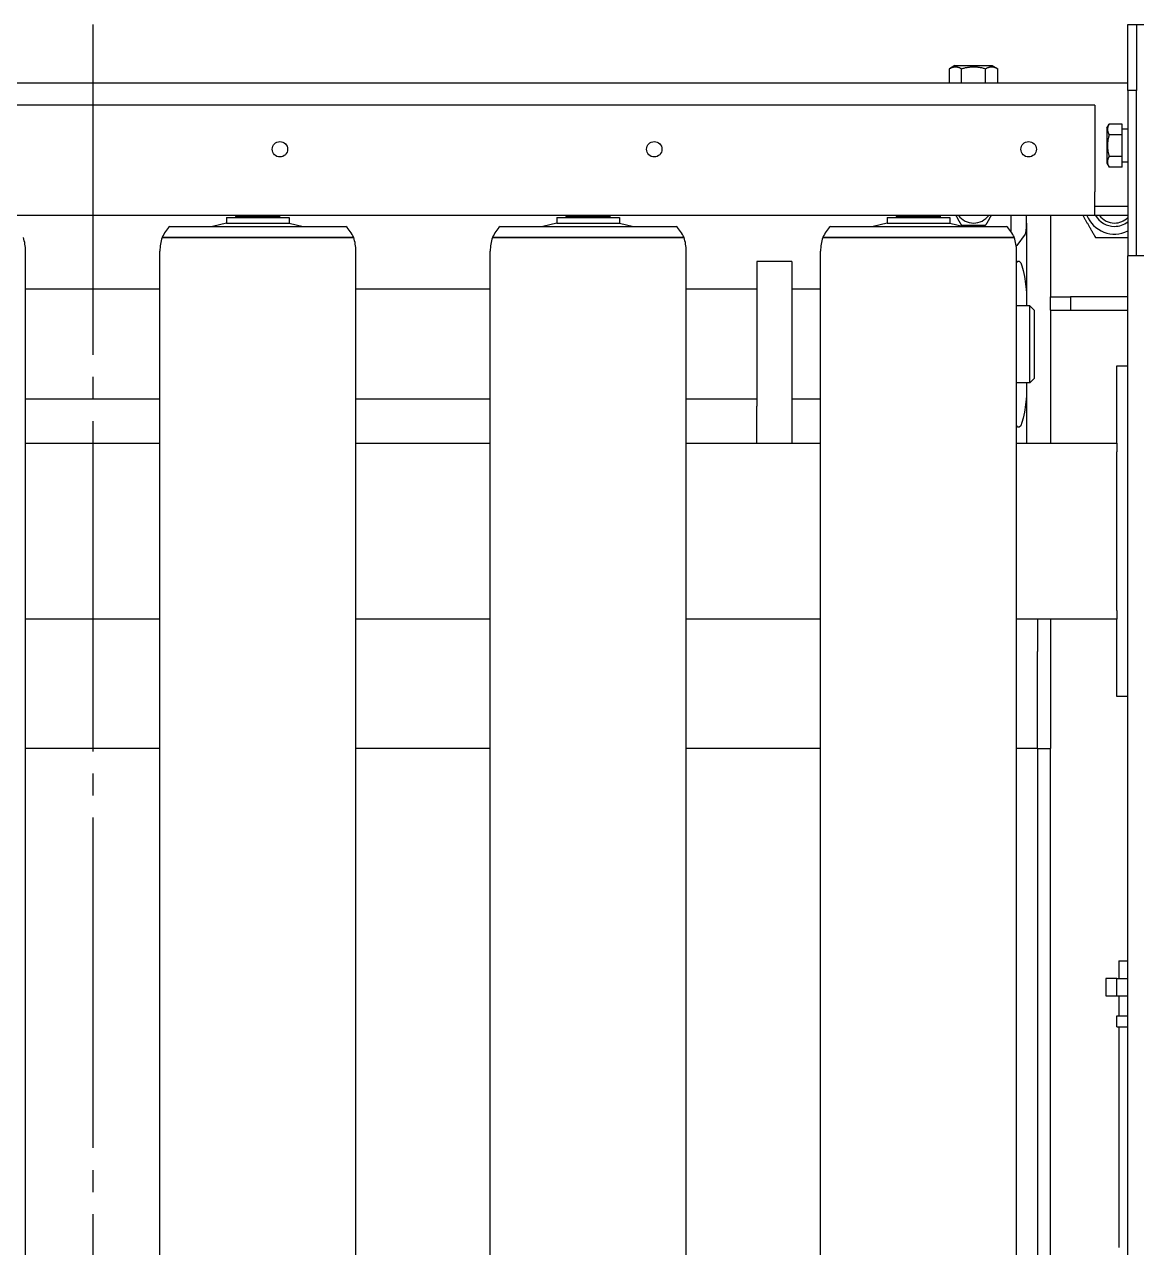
# Model space of a CAD drawing. Header units: millimetres. Extents: x -383313 to -161684, y -117025 to 99224.
# Drawn here: x -326873 to -326368, y 29064 to 29619 of the extents above; entities that cross this region are included whole.
import ezdxf

# ---------------------------------------------------------------- set-up
doc = ezdxf.new("R2010")
doc.units = ezdxf.units.MM
doc.header["$MEASUREMENT"] = 0
doc.linetypes.add('ESKD_shtrihpunktir', pattern=[18, 15, -1, 1, -1])
doc.layers.add('PV-55E8', color=7, linetype='Continuous')

# ---------------------------------------------------------------- blocks, each defined once
blk = doc.blocks.new('*U123')
at = {"color": 1, "linetype": 'ESKD_shtrihpunktir', "ltscale": 10}
blk.add_line((-734.5, 563.27), (-734.5, -636.73), dxfattribs=at)
at = {"layer": 'PV-55E8', "color": 3}
for p, q in [((-264.5, 563.27), (-260.5, 563.27)), ((-264.5, 533.27), (-264.5, 563.27)), ((-260.5, 563.27), (-256.5, 563.27)), ((-260.5, 563.27), (-260.5, 533.27)), ((-343, 544.62), (-345.47, 543.2)), ((-343, 544.62), (-326, 544.62)), ((-326, 544.62), (-323.53, 543.2)), ((-345.47, 536.62), (-345.47, 543.2)), ((-339.98, 536.62), (-339.98, 543.2)), ((-329.02, 536.62), (-329.02, 543.2)), ((-323.53, 536.62), (-323.53, 543.2)), ((-264.5, 536.62), (-1204.5, 536.62)), ((-260.5, 533.27), (-264.5, 533.27)), ((-264.5, 533.27), (-264.5, 458.27)), ((-260.5, 458.27), (-260.5, 533.27)), ((-279.5, 526.62), (-1189.5, 526.62)), ((-279.5, 526.62), (-279.5, 487.32)), ((-274, 516.27), (-272.95, 518.08)), ((-267, 518.08), (-272.95, 518.08)), ((-267, 513.18), (-267, 518.08)), ((-274, 516.27), (-274, 500.27)), ((-267, 513.18), (-272.95, 513.18)), ((-264.5, 515.77), (-267, 515.77)), ((-267, 503.36), (-267, 513.18)), ((-274, 500.27), (-272.95, 498.45)), ((-267, 503.36), (-272.95, 503.36)), ((-267, 498.45), (-267, 503.36)), ((-264.5, 500.77), (-267, 500.77)), ((-267, 498.45), (-272.95, 498.45)), ((-279.5, 476.62), (-279.5, 487.32)), ((-264.5, 480.62), (-279.5, 480.62)), ((-279.5, 476.62), (-1189.5, 476.62)), ((-279.5, 476.62), (-1189.5, 476.62)), ((-673.7, 473.12), (-680.13, 471.62)), ((-673.7, 475.62), (-645.3, 475.62)), ((-673.7, 475.62), (-673.7, 473.12)), ((-673.7, 473.12), (-645.3, 473.12)), ((-669, 476.62), (-669.5, 476.12)), ((-669.5, 476.12), (-659.5, 476.12)), ((-669.5, 475.62), (-669.5, 476.12)), ((-659.5, 476.12), (-649.5, 476.12)), ((-650, 476.62), (-649.5, 476.12)), ((-649.5, 475.62), (-649.5, 476.12)), ((-645.3, 475.62), (-645.3, 473.12)), ((-645.3, 473.12), (-638.87, 471.62)), ((-523.7, 473.12), (-530.13, 471.62)), ((-523.7, 475.62), (-495.3, 475.62)), ((-523.7, 475.62), (-523.7, 473.12)), ((-523.7, 473.12), (-495.3, 473.12)), ((-519, 476.62), (-519.5, 476.12)), ((-519.5, 476.12), (-509.5, 476.12)), ((-519.5, 475.62), (-519.5, 476.12)), ((-509.5, 476.12), (-499.5, 476.12)), ((-500, 476.62), (-499.5, 476.12)), ((-499.5, 475.62), (-499.5, 476.12)), ((-495.3, 475.62), (-495.3, 473.12)), ((-495.3, 473.12), (-488.87, 471.62)), ((-373.7, 473.12), (-380.13, 471.62)), ((-373.7, 475.62), (-345.3, 475.62)), ((-373.7, 475.62), (-373.7, 473.12)), ((-373.7, 473.12), (-345.3, 473.12)), ((-369, 476.62), (-369.5, 476.12)), ((-369.5, 476.12), (-359.5, 476.12)), ((-369.5, 475.62), (-369.5, 476.12)), ((-359.5, 476.12), (-349.5, 476.12)), ((-350, 476.62), (-349.5, 476.12)), ((-349.5, 475.62), (-349.5, 476.12)), ((-345.3, 475.62), (-345.3, 473.12)), ((-345.3, 473.12), (-338.87, 471.62)), ((-317.5, 469.17), (-317.5, 476.62)), ((-310.5, 473.02), (-310.5, 476.62)), ((-310.5, 473.02), (-310.5, 441.63)), ((-299.5, 476.62), (-299.5, 439.62)), ((-264.5, 476.62), (-279.5, 476.62)), ((-703, 466.62), (-616, 466.62)), ((-659.5, 466.62), (-703, 466.62)), ((-699.5, 471.62), (-619.5, 471.62)), ((-616, 466.62), (-659.5, 466.62)), ((-553, 466.62), (-466, 466.62)), ((-509.5, 466.62), (-553, 466.62)), ((-549.5, 471.62), (-469.5, 471.62)), ((-466, 466.62), (-509.5, 466.62)), ((-403, 466.62), (-316, 466.62)), ((-359.5, 466.62), (-403, 466.62)), ((-399.5, 471.62), (-319.5, 471.62)), ((-316, 466.62), (-359.5, 466.62)), ((-311.01, 468.08), (-314.9, 462.97)), ((-765, -460.38), (-765, 460.38)), ((-704, -460.38), (-704, 460.38)), ((-615, -460.38), (-615, 460.38)), ((-554, -460.38), (-554, 460.38)), ((-465, -460.38), (-465, 460.38)), ((-417, 455.62), (-433, 455.62)), ((-433, 455.62), (-433, 390)), ((-417, 455.62), (-417, 390)), ((-404, -460.38), (-404, 460.38)), ((-315, -460.38), (-315, 460.38)), ((-257, 458.27), (-264.5, 458.27)), ((-264.5, -531.73), (-264.5, 458.27)), ((-704, 443.12), (-765, 443.12)), ((-554, 443.12), (-615, 443.12)), ((-433, 443.12), (-465, 443.12)), ((-404, 443.12), (-417, 443.12)), ((-310.5, 441.63), (-310.5, 435.62)), ((-299.5, 439.62), (-290.5, 439.62)), ((-299.5, 433.62), (-299.5, 439.62)), ((-264.5, 439.62), (-290.5, 439.62)), ((-290.5, 439.62), (-290.5, 433.62)), ((-309, 435.62), (-315, 435.62)), ((-309, 400.62), (-309, 435.62)), ((-307, 433.62), (-309, 435.62)), ((-307, 433.62), (-307, 402.62)), ((-299.5, 433.62), (-290.5, 433.62)), ((-299.5, 433.62), (-299.5, 373.27)), ((-290.5, 433.62), (-264.5, 433.62)), ((-269.5, 408.27), (-264.5, 408.27)), ((-269.5, 373.27), (-269.5, 408.27)), ((-309, 400.62), (-315, 400.62)), ((-310.5, 400.62), (-310.5, 394.61)), ((-307, 402.62), (-309, 400.62)), ((-310.5, 394.61), (-310.5, 373.27)), ((-704, 393.12), (-765, 393.12)), ((-554, 393.12), (-615, 393.12)), ((-433, 393.12), (-465, 393.12)), ((-433, 373.27), (-433, 390)), ((-404, 393.12), (-417, 393.12)), ((-417, 390), (-417, 373.27)), ((-765, 373.27), (-704, 373.27)), ((-615, 373.27), (-554, 373.27)), ((-465, 373.27), (-404, 373.27)), ((-315, 373.27), (-269.5, 373.27)), ((-314.9, 373.27), (-314.9, 373.27)), ((-269.5, 373.27), (-269.5, 369.27)), ((-269.5, 297.27), (-269.5, 369.27)), ((-269.5, 297.27), (-269.5, 293.27)), ((-704, 293.27), (-765, 293.27)), ((-554, 293.27), (-615, 293.27)), ((-404, 293.27), (-465, 293.27)), ((-269.5, 293.27), (-315, 293.27)), ((-305.5, 293.27), (-305.5, 278.62)), ((-299.5, 293.27), (-299.5, 234.62)), ((-269.5, 258.27), (-269.5, 293.27)), ((-305.5, 234.62), (-305.5, 278.62)), ((-264.5, 258.27), (-269.5, 258.27)), ((-704, 234.62), (-765, 234.62)), ((-554, 234.62), (-615, 234.62)), ((-404, 234.62), (-465, 234.62)), ((-305.5, 234.62), (-315, 234.62)), ((-305.5, 234.62), (-305.5, -107.38)), ((-305.5, 234.62), (-299.5, 234.62)), ((-299.5, -107.38), (-299.5, 234.62)), ((-268.5, 138.27), (-268.5, 130.27)), ((-268.5, 138.27), (-264.5, 138.27)), ((-269.5, 130.27), (-274.5, 130.27)), ((-274.5, 130.27), (-274.5, 122.27)), ((-269.5, 122.27), (-269.5, 130.27)), ((-269.5, 130.27), (-264.5, 130.27)), ((-268.5, 130.27), (-264.5, 130.27)), ((-274.5, 122.27), (-269.5, 122.27)), ((-269.5, 122.27), (-264.5, 122.27)), ((-268.5, 122.27), (-268.5, 113.27)), ((-269.5, 108.27), (-269.5, 113.27)), ((-269.5, 113.27), (-264.5, 113.27)), ((-269.5, 108.27), (-264.5, 108.27)), ((-268.5, 108.27), (-268.5, 8.08))]:
    blk.add_line(p, q, dxfattribs=at)
for centre in [(-649.5, 506.62), (-479.5, 506.62), (-309.5, 506.62)]:
    blk.add_circle(centre, 3.5, dxfattribs=at)
for centre, radius, start, end in [((-334.5, 481.62), 8.5, 216.0319, 323.9681), ((-334.5, 479.62), 8.5, 241.9275, 250.2501), ((-334.5, 479.62), 8.5, 289.7499, 298.0725), ((-270.5, 481.62), 13.5, 201.7385, 296.3878), ((-270.5, 481.62), 10, 210, 270), ((-270.5, 481.62), 8.5, 216.0319, 270), ((-270.5, 481.62), 8.5, 270, 314.9009), ((-270.5, 481.62), 10, 270, 306.8699), ((-785, 460.38), 20, 0, 18.1949), ((-684, 460.38), 20, 161.8051, 180), ((-685.06, 457.79), 20, 136.2314, 153.7846), ((-633.94, 457.79), 20, 26.2154, 43.7686), ((-635, 460.38), 20, 0, 18.1949), ((-534, 460.38), 20, 161.8051, 180), ((-535.06, 457.79), 20, 136.2314, 153.7846), ((-483.94, 457.79), 20, 26.2154, 43.7686), ((-485, 460.38), 20, 0, 18.1949), ((-384, 460.38), 20, 161.8051, 180), ((-385.06, 457.79), 20, 136.2314, 153.7846), ((-333.94, 457.79), 20, 26.2154, 43.7686), ((-335, 460.38), 20, 0, 18.1949)]:
    blk.add_arc(centre, radius, start, end, dxfattribs=at)
for centre, major_axis, start_param, end_param in [((-311.1, 473.02), (0, 5), 3.297746, 4.712389), ((-314.05, 418.12), (0, 45.4), 0.156154, 0.198661), ((-314.05, 418.12), (0, 45.4), 2.966694, 2.985439)]:
    blk.add_ellipse(centre, major_axis=major_axis, ratio=0.12, start_param=start_param, end_param=end_param, dxfattribs=at)
at = {"layer": 'PV-55E8', "color": 3, "extrusion": (0, 0, -1)}
for start_param, end_param in [(2.931046, 4.041178), (5.3836, 6.493732)]:
    blk.add_ellipse((-314.05, 418.12), major_axis=(0, -37.8), ratio=0.12, start_param=start_param, end_param=end_param, dxfattribs=at)
at = {"layer": 'PV-55E8', "color": 3}
for points, weights in [([(-345.47, 543.2), (-342.73, 544.78), (-339.98, 543.2)], [1.29573137036, 1.49618171095, 1.29573137036]), ([(-339.98, 543.2), (-334.5, 544.78), (-329.02, 543.2)], [1.29573137036, 1.49618171095, 1.29573137036]), ([(-329.02, 543.2), (-326.27, 544.78), (-323.53, 543.2)], [1.29573137036, 1.49618171095, 1.29573137036]), ([(-272.95, 518.08), (-274.37, 515.63), (-272.95, 513.18)], [1.22364575665, 1.41294441399, 1.22364575665]), ([(-272.95, 513.18), (-274.37, 508.27), (-272.95, 503.36)], [1.22364575665, 1.41294441399, 1.22364575665]), ([(-272.95, 503.36), (-274.37, 500.91), (-272.95, 498.45)], [1.22364575665, 1.41294441399, 1.22364575665]), ([(-342.58, 476.62), (-341.38, 474.53), (-339.98, 472.12)], [1.39563444637, 1.39027481957, 1.29573137036]), ([(-339.98, 472.12), (-334.5, 472.12), (-329.02, 472.12)], [1.29573137036, 1.49618171095, 1.29573137036]), ([(-329.02, 472.12), (-327.62, 474.53), (-326.42, 476.62)], [1.29573137036, 1.39027481957, 1.39563444637]), ([(-284.93, 476.62), (-282.23, 471.94), (-279.16, 466.62)], [1.62742913428, 1.68432161612, 1.52444471331]), ([(-279.16, 466.62), (-271.58, 466.62), (-264.5, 466.62)], [1.52444471331, 1.72711052247, 1.58144906966])]:
    blk.add_rational_spline(points, weights, degree=2, dxfattribs=at)

msp = doc.modelspace()

# ---------------------------------------------------------------- block references
msp.add_blockref('*U123', (-326107.95318, 29055.92803))

doc.saveas('drawing.dxf')
